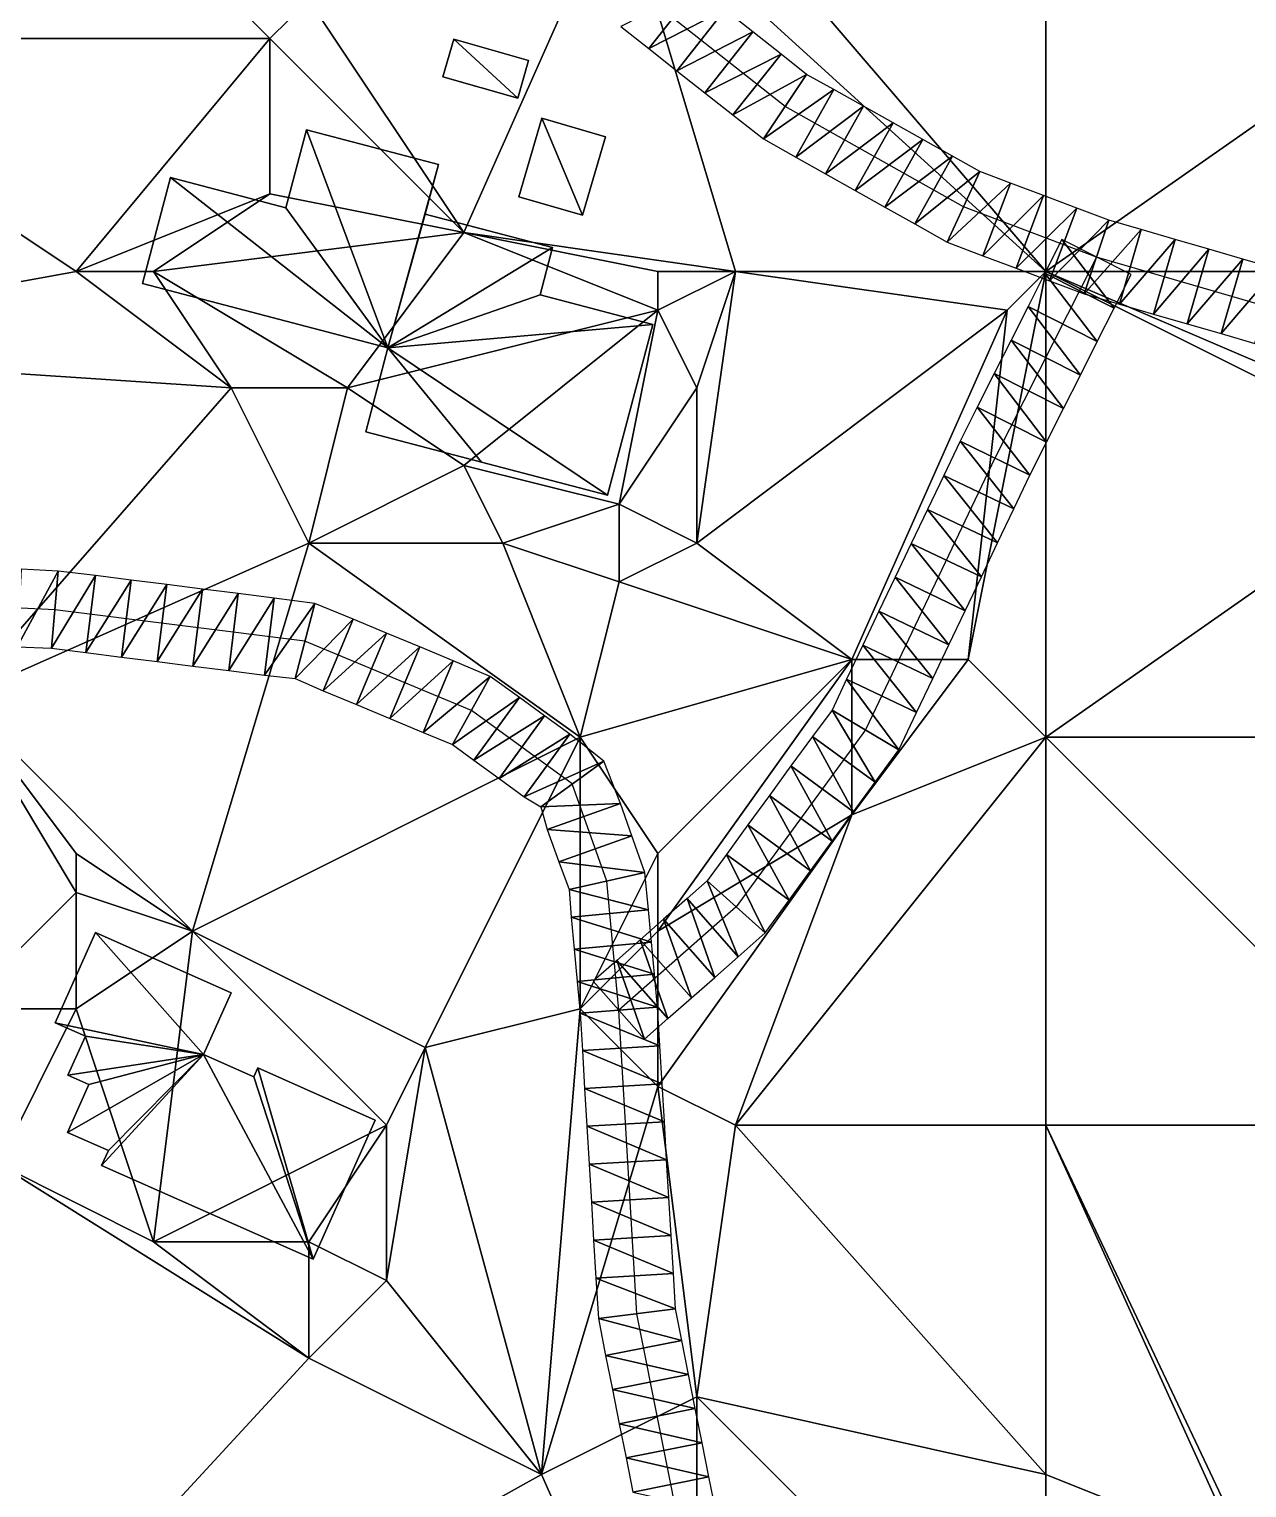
# Model space of a CAD drawing. Header units: metres. Extents: x -1103 to 901, y -902 to 905.
# Drawn here: x 443.6 to 506.4, y -762.7 to -687.5 of the extents above; entities that cross this region are included whole.
import ezdxf

# ---------------------------------------------------------------- set-up
doc = ezdxf.new("R2010")
doc.units = ezdxf.units.M
for name, color, linetype in [('OSM_BUILDING_FOOTPRINTS', 7, 'CONTINUOUS'), ('OSM_BUILDING_ROOFS', 1, 'CONTINUOUS'), ('OSM_BUILDING_WALLS', 8, 'CONTINUOUS'), ('OSM_ROAD_AXES', 2, 'CONTINUOUS'), ('OSM_ROAD_SURFACE', 9, 'CONTINUOUS'), ('OSM_TERRAIN', 3, 'CONTINUOUS'), ('OSM_WATER_SURFACE', 5, 'CONTINUOUS')]:
    doc.layers.add(name, color=color, linetype=linetype)

msp = doc.modelspace()

# ---------------------------------------------------------------- linework, layer by layer
at = {"layer": 'OSM_BUILDING_FOOTPRINTS'}
for points in [[(464.913, -689.973, 8.981), (465.477, -688.026, 8.981), (469.335, -689.132, 8.981), (468.771, -691.068, 8.981), (464.913, -689.973, 8.981)], [(473.292, -693.058, 8.755), (472.109, -697.106, 8.755), (468.826, -696.166, 8.755), (470.009, -692.107, 8.755), (473.292, -693.058, 8.755)], [(466.914, -709.824, 8.947), (473.402, -711.527, 8.947), (475.746, -702.735, 8.947), (469.932, -701.209, 8.947), (470.573, -698.776, 8.947), (464.007, -697.05, 8.947), (464.681, -694.496, 8.947), (457.883, -692.704, 8.947), (456.822, -696.73, 8.947), (450.875, -695.17, 8.947), (449.427, -700.622, 8.947), (462.084, -703.94, 8.947), (460.934, -708.264, 8.947), (466.914, -709.824, 8.947)], [(461.431, -743.73, 8.422), (458.225, -750.897, 8.422), (447.316, -746.075, 8.422), (447.669, -745.301, 8.422), (445.558, -744.372, 8.422), (446.664, -741.895, 8.422), (445.58, -741.419, 8.422), (446.487, -739.406, 8.422), (444.928, -738.721, 8.422), (447.006, -734.076, 8.422), (454.003, -737.172, 8.422), (452.566, -740.357, 8.422), (455.164, -741.508, 8.422), (455.374, -741.043, 8.422), (461.431, -743.73, 8.422)]]:
    msp.add_polyline3d(points, close=True, dxfattribs=at)
at = {"layer": 'OSM_BUILDING_ROOFS'}
for points in [[(465.477, -688.026, 18.981), (464.913, -689.973, 18.981), (468.771, -691.068, 18.981)], [(465.477, -688.026, 18.981), (468.771, -691.068, 18.981), (469.335, -689.132, 18.981)], [(472.109, -697.106, 18.755), (470.009, -692.107, 18.755), (468.826, -696.166, 18.755)], [(472.109, -697.106, 18.755), (473.292, -693.058, 18.755), (470.009, -692.107, 18.755)], [(462.084, -703.94, 18.947), (457.883, -692.704, 18.947), (456.822, -696.73, 18.947)], [(462.084, -703.94, 18.947), (464.681, -694.496, 18.947), (457.883, -692.704, 18.947)], [(462.084, -703.94, 18.947), (464.007, -697.05, 18.947), (464.681, -694.496, 18.947)], [(462.084, -703.94, 18.947), (450.875, -695.17, 18.947), (449.427, -700.622, 18.947)], [(462.084, -703.94, 18.947), (456.822, -696.73, 18.947), (450.875, -695.17, 18.947)], [(462.084, -703.94, 18.947), (470.573, -698.776, 18.947), (464.007, -697.05, 18.947)], [(462.084, -703.94, 18.947), (469.932, -701.209, 18.947), (470.573, -698.776, 18.947)], [(462.084, -703.94, 18.947), (475.746, -702.735, 18.947), (469.932, -701.209, 18.947)], [(462.084, -703.94, 18.947), (473.402, -711.527, 18.947), (475.746, -702.735, 18.947)], [(462.084, -703.94, 18.947), (460.934, -708.264, 18.947), (466.914, -709.824, 18.947)], [(462.084, -703.94, 18.947), (466.914, -709.824, 18.947), (473.402, -711.527, 18.947)], [(452.566, -740.357, 18.422), (447.006, -734.076, 18.422), (444.928, -738.721, 18.422)], [(452.566, -740.357, 18.422), (454.003, -737.172, 18.422), (447.006, -734.076, 18.422)], [(452.566, -740.357, 18.422), (444.928, -738.721, 18.422), (446.487, -739.406, 18.422)], [(452.566, -740.357, 18.422), (446.487, -739.406, 18.422), (445.58, -741.419, 18.422)], [(452.566, -740.357, 18.422), (446.664, -741.895, 18.422), (445.558, -744.372, 18.422)], [(452.566, -740.357, 18.422), (445.558, -744.372, 18.422), (447.669, -745.301, 18.422)], [(452.566, -740.357, 18.422), (445.58, -741.419, 18.422), (446.664, -741.895, 18.422)], [(452.566, -740.357, 18.422), (447.669, -745.301, 18.422), (447.316, -746.075, 18.422)], [(452.566, -740.357, 18.422), (447.316, -746.075, 18.422), (458.225, -750.897, 18.422)], [(458.225, -750.897, 18.422), (455.164, -741.508, 18.422), (452.566, -740.357, 18.422)], [(458.225, -750.897, 18.422), (455.374, -741.043, 18.422), (455.164, -741.508, 18.422)], [(458.225, -750.897, 18.422), (461.431, -743.73, 18.422), (455.374, -741.043, 18.422)]]:
    msp.add_3dface(points, dxfattribs=at)
at = {"layer": 'OSM_BUILDING_WALLS'}
for points in [[(465.477, -688.026, 8.981), (464.913, -689.973, 8.981), (464.913, -689.973, 18.981)], [(465.477, -688.026, 8.981), (464.913, -689.973, 18.981), (465.477, -688.026, 18.981)], [(469.335, -689.132, 8.981), (465.477, -688.026, 8.981), (465.477, -688.026, 18.981)], [(469.335, -689.132, 8.981), (465.477, -688.026, 18.981), (469.335, -689.132, 18.981)], [(468.771, -691.068, 8.981), (469.335, -689.132, 8.981), (469.335, -689.132, 18.981)], [(468.771, -691.068, 8.981), (469.335, -689.132, 18.981), (468.771, -691.068, 18.981)], [(464.913, -689.973, 8.981), (468.771, -691.068, 8.981), (468.771, -691.068, 18.981)], [(464.913, -689.973, 8.981), (468.771, -691.068, 18.981), (464.913, -689.973, 18.981)], [(470.009, -692.107, 8.755), (468.826, -696.166, 8.755), (468.826, -696.166, 18.755)], [(470.009, -692.107, 8.755), (468.826, -696.166, 18.755), (470.009, -692.107, 18.755)], [(473.292, -693.058, 8.755), (470.009, -692.107, 8.755), (470.009, -692.107, 18.755)], [(473.292, -693.058, 8.755), (470.009, -692.107, 18.755), (473.292, -693.058, 18.755)], [(457.883, -692.704, 8.947), (456.822, -696.73, 8.947), (456.822, -696.73, 18.947)], [(457.883, -692.704, 8.947), (456.822, -696.73, 18.947), (457.883, -692.704, 18.947)], [(464.681, -694.496, 8.947), (457.883, -692.704, 8.947), (457.883, -692.704, 18.947)], [(464.681, -694.496, 8.947), (457.883, -692.704, 18.947), (464.681, -694.496, 18.947)], [(472.109, -697.106, 8.755), (473.292, -693.058, 8.755), (473.292, -693.058, 18.755)], [(472.109, -697.106, 8.755), (473.292, -693.058, 18.755), (472.109, -697.106, 18.755)], [(464.007, -697.05, 8.947), (464.681, -694.496, 8.947), (464.681, -694.496, 18.947)], [(464.007, -697.05, 8.947), (464.681, -694.496, 18.947), (464.007, -697.05, 18.947)], [(450.875, -695.17, 8.947), (449.427, -700.622, 8.947), (449.427, -700.622, 18.947)], [(450.875, -695.17, 8.947), (449.427, -700.622, 18.947), (450.875, -695.17, 18.947)], [(456.822, -696.73, 8.947), (450.875, -695.17, 8.947), (450.875, -695.17, 18.947)], [(456.822, -696.73, 8.947), (450.875, -695.17, 18.947), (456.822, -696.73, 18.947)], [(468.826, -696.166, 8.755), (472.109, -697.106, 8.755), (472.109, -697.106, 18.755)], [(468.826, -696.166, 8.755), (472.109, -697.106, 18.755), (468.826, -696.166, 18.755)], [(470.573, -698.776, 8.947), (464.007, -697.05, 8.947), (464.007, -697.05, 18.947)], [(470.573, -698.776, 8.947), (464.007, -697.05, 18.947), (470.573, -698.776, 18.947)], [(469.932, -701.209, 8.947), (470.573, -698.776, 8.947), (470.573, -698.776, 18.947)], [(469.932, -701.209, 8.947), (470.573, -698.776, 18.947), (469.932, -701.209, 18.947)], [(449.427, -700.622, 8.947), (462.084, -703.94, 8.947), (462.084, -703.94, 18.947)], [(449.427, -700.622, 8.947), (462.084, -703.94, 18.947), (449.427, -700.622, 18.947)], [(475.746, -702.735, 8.947), (469.932, -701.209, 8.947), (469.932, -701.209, 18.947)], [(475.746, -702.735, 8.947), (469.932, -701.209, 18.947), (475.746, -702.735, 18.947)], [(473.402, -711.527, 8.947), (475.746, -702.735, 8.947), (475.746, -702.735, 18.947)], [(473.402, -711.527, 8.947), (475.746, -702.735, 18.947), (473.402, -711.527, 18.947)], [(462.084, -703.94, 8.947), (460.934, -708.264, 8.947), (460.934, -708.264, 18.947)], [(462.084, -703.94, 8.947), (460.934, -708.264, 18.947), (462.084, -703.94, 18.947)], [(460.934, -708.264, 8.947), (466.914, -709.824, 8.947), (466.914, -709.824, 18.947)], [(460.934, -708.264, 8.947), (466.914, -709.824, 18.947), (460.934, -708.264, 18.947)], [(466.914, -709.824, 8.947), (473.402, -711.527, 8.947), (473.402, -711.527, 18.947)], [(466.914, -709.824, 8.947), (473.402, -711.527, 18.947), (466.914, -709.824, 18.947)], [(447.006, -734.076, 8.422), (444.928, -738.721, 8.422), (444.928, -738.721, 18.422)], [(447.006, -734.076, 8.422), (444.928, -738.721, 18.422), (447.006, -734.076, 18.422)], [(454.003, -737.172, 8.422), (447.006, -734.076, 8.422), (447.006, -734.076, 18.422)], [(454.003, -737.172, 8.422), (447.006, -734.076, 18.422), (454.003, -737.172, 18.422)], [(452.566, -740.357, 8.422), (454.003, -737.172, 8.422), (454.003, -737.172, 18.422)], [(452.566, -740.357, 8.422), (454.003, -737.172, 18.422), (452.566, -740.357, 18.422)], [(444.928, -738.721, 8.422), (446.487, -739.406, 8.422), (446.487, -739.406, 18.422)], [(444.928, -738.721, 8.422), (446.487, -739.406, 18.422), (444.928, -738.721, 18.422)], [(446.487, -739.406, 8.422), (445.58, -741.419, 8.422), (445.58, -741.419, 18.422)], [(446.487, -739.406, 8.422), (445.58, -741.419, 18.422), (446.487, -739.406, 18.422)], [(455.164, -741.508, 8.422), (452.566, -740.357, 8.422), (452.566, -740.357, 18.422)], [(455.164, -741.508, 8.422), (452.566, -740.357, 18.422), (455.164, -741.508, 18.422)], [(455.374, -741.043, 8.422), (455.164, -741.508, 8.422), (455.164, -741.508, 18.422)], [(455.374, -741.043, 8.422), (455.164, -741.508, 18.422), (455.374, -741.043, 18.422)], [(461.431, -743.73, 8.422), (455.374, -741.043, 8.422), (455.374, -741.043, 18.422)], [(461.431, -743.73, 8.422), (455.374, -741.043, 18.422), (461.431, -743.73, 18.422)], [(445.58, -741.419, 8.422), (446.664, -741.895, 8.422), (446.664, -741.895, 18.422)], [(445.58, -741.419, 8.422), (446.664, -741.895, 18.422), (445.58, -741.419, 18.422)], [(446.664, -741.895, 8.422), (445.558, -744.372, 8.422), (445.558, -744.372, 18.422)], [(446.664, -741.895, 8.422), (445.558, -744.372, 18.422), (446.664, -741.895, 18.422)], [(458.225, -750.897, 8.422), (461.431, -743.73, 8.422), (461.431, -743.73, 18.422)], [(458.225, -750.897, 8.422), (461.431, -743.73, 18.422), (458.225, -750.897, 18.422)], [(445.558, -744.372, 8.422), (447.669, -745.301, 8.422), (447.669, -745.301, 18.422)], [(445.558, -744.372, 8.422), (447.669, -745.301, 18.422), (445.558, -744.372, 18.422)], [(447.669, -745.301, 8.422), (447.316, -746.075, 8.422), (447.316, -746.075, 18.422)], [(447.669, -745.301, 8.422), (447.316, -746.075, 18.422), (447.669, -745.301, 18.422)], [(447.316, -746.075, 8.422), (458.225, -750.897, 8.422), (458.225, -750.897, 18.422)], [(447.316, -746.075, 8.422), (458.225, -750.897, 18.422), (447.316, -746.075, 18.422)]]:
    msp.add_3dface(points, dxfattribs=at)
at = {"layer": 'OSM_ROAD_AXES'}
for points in [[(582.489, -806.823, 11.927), (591.509, -760.143, 11.973), (592.847, -747.768, 11.849), (593.588, -737.163, 11.898), (592.106, -732.452, 11.932), (588.105, -727.453, 11.909), (581.44, -723.903, 11.585), (566.009, -718.76, 10.577), (551.783, -715.077, 9.425), (537.259, -710.952, 8.827), (516.058, -704.328, 8.294), (498.616, -699.263, 9.123), (491.751, -696.675, 9.503), (482.555, -691.51, 10.085), (470.993, -682.386, 10.831)], [(498.616, -699.263, 9.123), (493.376, -709.625, 8.538), (486.7, -723.625, 8.031), (480.034, -732.749, 8.221), (473.988, -738.068, 8.441)], [(728.44, -833.499, 12.443), (679.716, -814.776, 10.947), (632.506, -798.64, 10.894), (627.643, -797.578, 11.116), (618.844, -795.112, 11.596), (609.703, -795.201, 11.835), (600.949, -797.855, 11.868), (582.489, -806.823, 11.927), (565.577, -806.845, 12.092), (543.956, -798.849, 11.896), (501.577, -785.733, 8.623), (488.037, -779.131, 8.052), (480.974, -772.915, 8.272), (477.37, -766.026, 8.588), (474.916, -753.717, 8.824), (473.988, -738.068, 8.441), (473.369, -731.422, 8.894), (471.589, -726.412, 9.357), (466.383, -722.63, 10.072), (457.806, -719.047, 11.086), (444.906, -717.432, 11.872), (424.711, -716.437, 11.979)]]:
    msp.add_polyline3d(points, dxfattribs=at)
at = {"layer": 'OSM_ROAD_SURFACE'}
for points in [[(478.013, -685.378, 10.503), (474.09, -687.378, 10.712), (475.535, -688.518, 10.585)], [(479.458, -686.519, 10.404), (478.013, -685.378, 10.503), (475.535, -688.518, 10.585)], [(479.458, -686.519, 10.404), (475.535, -688.518, 10.585), (476.98, -689.659, 10.459)], [(480.903, -687.659, 10.305), (479.458, -686.519, 10.404), (476.98, -689.659, 10.459)], [(480.903, -687.659, 10.305), (476.98, -689.659, 10.459), (478.425, -690.799, 10.361)], [(482.349, -688.8, 10.207), (480.903, -687.659, 10.305), (478.425, -690.799, 10.361)], [(482.349, -688.8, 10.207), (478.425, -690.799, 10.361), (479.871, -691.94, 10.262)], [(483.67, -689.85, 10.116), (482.349, -688.8, 10.207), (479.871, -691.94, 10.262)], [(483.67, -689.85, 10.116), (479.871, -691.94, 10.262), (481.439, -693.17, 10.155)], [(485.067, -690.627, 10.028), (483.67, -689.85, 10.116), (481.439, -693.17, 10.155)], [(485.067, -690.627, 10.028), (481.439, -693.17, 10.155), (483.108, -694.115, 10.049)], [(486.6, -691.488, 9.931), (485.067, -690.627, 10.028), (483.108, -694.115, 10.049)], [(486.6, -691.488, 9.931), (483.108, -694.115, 10.049), (484.641, -694.975, 9.952)], [(488.132, -692.349, 9.892), (486.6, -691.488, 9.931), (484.641, -694.975, 9.952)], [(488.132, -692.349, 9.892), (484.641, -694.975, 9.952), (486.174, -695.836, 9.855)], [(489.665, -693.209, 9.856), (488.132, -692.349, 9.892), (486.174, -695.836, 9.855)], [(489.665, -693.209, 9.856), (486.174, -695.836, 9.855), (487.707, -696.697, 9.758)], [(491.198, -694.07, 9.79), (489.665, -693.209, 9.856), (487.707, -696.697, 9.758)], [(491.198, -694.07, 9.79), (487.707, -696.697, 9.758), (489.239, -697.558, 9.661)], [(492.593, -694.861, 9.679), (491.198, -694.07, 9.79), (489.239, -697.558, 9.661)], [(492.593, -694.861, 9.679), (489.239, -697.558, 9.661), (490.91, -698.489, 9.555)], [(494.173, -695.45, 9.568), (492.593, -694.861, 9.679), (490.91, -698.489, 9.555)], [(494.173, -695.45, 9.568), (490.91, -698.489, 9.555), (492.762, -699.193, 9.446)], [(495.889, -696.097, 9.446), (494.173, -695.45, 9.568), (492.762, -699.193, 9.446)], [(495.889, -696.097, 9.446), (492.762, -699.193, 9.446), (494.478, -699.84, 9.344)], [(497.605, -696.744, 9.337), (495.889, -696.097, 9.446), (494.478, -699.84, 9.344)], [(497.605, -696.744, 9.337), (494.478, -699.84, 9.344), (496.194, -700.487, 9.215)], [(499.248, -697.365, 9.234), (497.605, -696.744, 9.337), (496.194, -700.487, 9.215)], [(499.248, -697.365, 9.234), (496.194, -700.487, 9.215), (497.983, -701.16, 9.105)], [(500.918, -697.848, 9.131), (499.248, -697.365, 9.234), (497.983, -701.16, 9.105)], [(500.918, -697.848, 9.131), (497.983, -701.16, 9.105), (499.802, -701.69, 8.99)], [(502.662, -698.355, 9.023), (500.918, -697.848, 9.131), (499.802, -701.69, 8.99)], [(496.831, -698.36, 9.3), (495.958, -700.087, 9.256), (499.527, -701.892, 8.997)], [(496.831, -698.36, 9.3), (499.527, -701.892, 8.997), (500.401, -700.165, 9.042)], [(502.662, -698.355, 9.023), (499.802, -701.69, 8.99), (501.546, -702.196, 8.876)], [(504.406, -698.861, 8.914), (502.662, -698.355, 9.023), (501.546, -702.196, 8.876)], [(504.406, -698.861, 8.914), (501.546, -702.196, 8.876), (503.291, -702.703, 8.764)], [(506.15, -699.368, 8.805), (504.406, -698.861, 8.914), (503.291, -702.703, 8.764)], [(506.15, -699.368, 8.805), (503.291, -702.703, 8.764), (505.035, -703.209, 8.652)], [(507.895, -699.875, 8.696), (506.15, -699.368, 8.805), (505.035, -703.209, 8.652)], [(495.958, -700.087, 9.256), (495.084, -701.814, 9.107), (498.654, -703.619, 8.868)], [(495.958, -700.087, 9.256), (498.654, -703.619, 8.868), (499.527, -701.892, 8.997)], [(507.895, -699.875, 8.696), (505.035, -703.209, 8.652), (506.779, -703.716, 8.541)], [(495.084, -701.814, 9.107), (494.211, -703.541, 8.958), (497.781, -705.346, 8.739)], [(495.084, -701.814, 9.107), (497.781, -705.346, 8.739), (498.654, -703.619, 8.868)], [(494.211, -703.541, 8.958), (493.338, -705.268, 8.837), (496.908, -707.073, 8.61)], [(494.211, -703.541, 8.958), (496.908, -707.073, 8.61), (497.781, -705.346, 8.739)], [(493.338, -705.268, 8.837), (492.465, -706.995, 8.75), (496.034, -708.8, 8.481)], [(493.338, -705.268, 8.837), (496.034, -708.8, 8.481), (496.908, -707.073, 8.61)], [(492.465, -706.995, 8.75), (491.581, -708.743, 8.662), (495.171, -710.506, 8.428)], [(492.465, -706.995, 8.75), (495.171, -710.506, 8.428), (496.034, -708.8, 8.481)], [(491.581, -708.743, 8.662), (490.736, -710.514, 8.572), (494.347, -712.236, 8.372)], [(491.581, -708.743, 8.662), (494.347, -712.236, 8.372), (495.171, -710.506, 8.428)], [(490.736, -710.514, 8.572), (489.902, -712.264, 8.483), (493.512, -713.986, 8.316)], [(490.736, -710.514, 8.572), (493.512, -713.986, 8.316), (494.347, -712.236, 8.372)], [(489.902, -712.264, 8.483), (489.067, -714.014, 8.394), (492.678, -715.736, 8.226)], [(489.902, -712.264, 8.483), (492.678, -715.736, 8.226), (493.512, -713.986, 8.316)], [(489.067, -714.014, 8.394), (488.233, -715.764, 8.305), (491.843, -717.486, 8.118)], [(489.067, -714.014, 8.394), (491.843, -717.486, 8.118), (492.678, -715.736, 8.226)], [(445.08, -715.44, 11.969), (443.169, -715.344, 11.977), (442.972, -719.339, 11.935)], [(445.08, -715.44, 11.969), (442.972, -719.339, 11.935), (444.732, -719.424, 11.845)], [(446.997, -715.678, 11.894), (445.08, -715.44, 11.969), (444.732, -719.424, 11.845)], [(446.997, -715.678, 11.894), (444.732, -719.424, 11.845), (446.501, -719.647, 11.745)], [(448.84, -715.909, 11.793), (446.997, -715.678, 11.894), (446.501, -719.647, 11.745)], [(448.84, -715.909, 11.793), (446.501, -719.647, 11.745), (448.343, -719.878, 11.639)], [(450.683, -716.14, 11.692), (448.84, -715.909, 11.793), (448.343, -719.878, 11.639)], [(450.683, -716.14, 11.692), (448.343, -719.878, 11.639), (450.186, -720.109, 11.533)], [(452.526, -716.37, 11.591), (450.683, -716.14, 11.692), (450.186, -720.109, 11.533)], [(488.233, -715.764, 8.305), (487.398, -717.514, 8.216), (491.009, -719.236, 8.029)], [(488.233, -715.764, 8.305), (491.009, -719.236, 8.029), (491.843, -717.486, 8.118)], [(452.526, -716.37, 11.591), (450.186, -720.109, 11.533), (452.029, -720.339, 11.427)], [(454.369, -716.601, 11.485), (452.526, -716.37, 11.591), (452.029, -720.339, 11.427)], [(454.369, -716.601, 11.485), (452.029, -720.339, 11.427), (453.872, -720.57, 11.321)], [(456.211, -716.832, 11.379), (454.369, -716.601, 11.485), (453.872, -720.57, 11.321)], [(456.211, -716.832, 11.379), (453.872, -720.57, 11.321), (455.715, -720.801, 11.215)], [(458.32, -717.114, 11.205), (456.211, -716.832, 11.379), (455.715, -720.801, 11.215)], [(458.32, -717.114, 11.205), (455.715, -720.801, 11.215), (457.291, -720.979, 11.068)], [(460.292, -717.918, 10.973), (458.32, -717.114, 11.205), (457.291, -720.979, 11.068)], [(487.398, -717.514, 8.216), (486.564, -719.264, 8.127), (490.174, -720.986, 8.002)], [(487.398, -717.514, 8.216), (490.174, -720.986, 8.002), (491.009, -719.236, 8.029)], [(460.292, -717.918, 10.973), (457.291, -720.979, 11.068), (458.75, -721.609, 10.894)], [(462.008, -718.635, 10.77), (460.292, -717.918, 10.973), (458.75, -721.609, 10.894)], [(462.008, -718.635, 10.77), (458.75, -721.609, 10.894), (460.466, -722.325, 10.691)], [(463.723, -719.351, 10.567), (462.008, -718.635, 10.77), (460.466, -722.325, 10.691)], [(486.564, -719.264, 8.127), (485.729, -721.014, 8.102), (489.34, -722.736, 8.021)], [(486.564, -719.264, 8.127), (489.34, -722.736, 8.021), (490.174, -720.986, 8.002)], [(463.723, -719.351, 10.567), (460.466, -722.325, 10.691), (462.181, -723.042, 10.489)], [(465.439, -720.068, 10.365), (463.723, -719.351, 10.567), (462.181, -723.042, 10.489)], [(465.439, -720.068, 10.365), (462.181, -723.042, 10.489), (463.897, -723.759, 10.286)], [(467.348, -720.878, 10.138), (465.439, -720.068, 10.365), (463.897, -723.759, 10.286)], [(467.348, -720.878, 10.138), (463.897, -723.759, 10.286), (465.418, -724.382, 10.107)], [(468.86, -721.957, 9.933), (467.348, -720.878, 10.138), (465.418, -724.382, 10.107)], [(485.729, -721.014, 8.102), (484.981, -722.603, 8.121), (488.419, -724.648, 8.043)], [(485.729, -721.014, 8.102), (488.419, -724.648, 8.043), (489.34, -722.736, 8.021)], [(468.86, -721.957, 9.933), (465.418, -724.382, 10.107), (466.509, -725.194, 9.956)], [(470.162, -722.903, 9.755), (468.86, -721.957, 9.933), (466.509, -725.194, 9.956)], [(470.162, -722.903, 9.755), (466.509, -725.194, 9.956), (467.811, -726.139, 9.779)], [(471.463, -723.849, 9.576), (470.162, -722.903, 9.755), (467.811, -726.139, 9.779)], [(484.981, -722.603, 8.121), (483.974, -723.966, 8.148), (487.204, -726.326, 8.071)], [(484.981, -722.603, 8.121), (487.204, -726.326, 8.071), (488.419, -724.648, 8.043)], [(471.463, -723.849, 9.576), (467.811, -726.139, 9.779), (469.112, -727.085, 9.626)], [(473.209, -725.239, 9.351), (471.463, -723.849, 9.576), (469.112, -727.085, 9.626)], [(483.974, -723.966, 8.148), (482.863, -725.487, 8.177), (486.093, -727.846, 8.097)], [(483.974, -723.966, 8.148), (486.093, -727.846, 8.097), (487.204, -726.326, 8.071)], [(473.209, -725.239, 9.351), (469.112, -727.085, 9.626), (469.97, -727.585, 9.53)], [(474.067, -727.413, 9.185), (473.209, -725.239, 9.351), (469.97, -727.585, 9.53)], [(482.863, -725.487, 8.177), (481.752, -727.007, 8.205), (484.982, -729.367, 8.138)], [(482.863, -725.487, 8.177), (484.982, -729.367, 8.138), (486.093, -727.846, 8.097)], [(474.067, -727.413, 9.185), (469.97, -727.585, 9.53), (470.298, -728.752, 9.418)], [(474.66, -729.083, 9.043), (474.067, -727.413, 9.185), (470.298, -728.752, 9.418)], [(481.752, -727.007, 8.205), (480.641, -728.528, 8.234), (483.871, -730.888, 8.18)], [(481.752, -727.007, 8.205), (483.871, -730.888, 8.18), (484.982, -729.367, 8.138)], [(474.66, -729.083, 9.043), (470.298, -728.752, 9.418), (470.891, -730.421, 9.225)], [(475.32, -730.984, 8.881), (474.66, -729.083, 9.043), (470.891, -730.421, 9.225)], [(480.641, -728.528, 8.234), (479.53, -730.049, 8.263), (482.76, -732.408, 8.222)], [(480.641, -728.528, 8.234), (482.76, -732.408, 8.222), (483.871, -730.888, 8.18)], [(475.32, -730.984, 8.881), (470.891, -730.421, 9.225), (471.418, -731.86, 9.057)], [(479.53, -730.049, 8.263), (478.546, -731.413, 8.289), (481.523, -734.085, 8.269)], [(479.53, -730.049, 8.263), (481.523, -734.085, 8.269), (482.76, -732.408, 8.222)], [(475.515, -732.898, 8.602), (475.32, -730.984, 8.881), (471.418, -731.86, 9.057)], [(475.515, -732.898, 8.602), (471.418, -731.86, 9.057), (471.532, -733.269, 8.945)], [(478.546, -731.413, 8.289), (477.504, -732.311, 8.316), (480.146, -735.315, 8.311)], [(478.546, -731.413, 8.289), (480.146, -735.315, 8.311), (481.523, -734.085, 8.269)], [(477.504, -732.311, 8.316), (476.295, -733.375, 8.377), (478.937, -736.378, 8.347)], [(477.504, -732.311, 8.316), (478.937, -736.378, 8.347), (480.146, -735.315, 8.311)], [(475.67, -734.56, 8.375), (475.515, -732.898, 8.602), (471.532, -733.269, 8.945)], [(475.67, -734.56, 8.375), (471.532, -733.269, 8.945), (471.687, -734.931, 8.811)], [(476.295, -733.375, 8.377), (475.085, -734.439, 8.468), (477.728, -737.442, 8.383)], [(476.295, -733.375, 8.377), (477.728, -737.442, 8.383), (478.937, -736.378, 8.347)], [(475.825, -736.221, 8.397), (475.67, -734.56, 8.375), (471.687, -734.931, 8.811)], [(475.825, -736.221, 8.397), (471.687, -734.931, 8.811), (471.842, -736.592, 8.677)], [(475.085, -734.439, 8.468), (473.876, -735.503, 8.551), (476.518, -738.506, 8.42)], [(475.085, -734.439, 8.468), (476.518, -738.506, 8.42), (477.728, -737.442, 8.383)], [(473.876, -735.503, 8.551), (472.667, -736.567, 8.626), (475.309, -739.57, 8.469)], [(473.876, -735.503, 8.551), (475.309, -739.57, 8.469), (476.518, -738.506, 8.42)], [(475.982, -737.919, 8.419), (475.825, -736.221, 8.397), (471.842, -736.592, 8.677)], [(475.982, -737.919, 8.419), (471.842, -736.592, 8.677), (471.994, -738.218, 8.566)], [(476.101, -739.906, 8.449), (475.982, -737.919, 8.419), (471.994, -738.218, 8.566)], [(476.101, -739.906, 8.449), (471.994, -738.218, 8.566), (472.108, -740.143, 8.613)], [(476.217, -741.862, 8.469), (476.101, -739.906, 8.449), (472.108, -740.143, 8.613)], [(476.217, -741.862, 8.469), (472.108, -740.143, 8.613), (472.224, -742.099, 8.661)], [(476.333, -743.818, 8.514), (476.217, -741.862, 8.469), (472.224, -742.099, 8.661)], [(476.333, -743.818, 8.514), (472.224, -742.099, 8.661), (472.34, -744.055, 8.71)], [(476.449, -745.774, 8.579), (476.333, -743.818, 8.514), (472.34, -744.055, 8.71)], [(476.449, -745.774, 8.579), (472.34, -744.055, 8.71), (472.456, -746.011, 8.758)], [(476.565, -747.73, 8.633), (476.449, -745.774, 8.579), (472.456, -746.011, 8.758)], [(476.565, -747.73, 8.633), (472.456, -746.011, 8.758), (472.572, -747.967, 8.806)], [(476.681, -749.686, 8.686), (476.565, -747.73, 8.633), (472.572, -747.967, 8.806)], [(476.681, -749.686, 8.686), (472.572, -747.967, 8.806), (472.688, -749.923, 8.854)], [(476.797, -751.642, 8.74), (476.681, -749.686, 8.686), (472.688, -749.923, 8.854)], [(476.797, -751.642, 8.74), (472.688, -749.923, 8.854), (472.804, -751.879, 8.902)], [(476.901, -753.468, 8.79), (476.797, -751.642, 8.74), (472.804, -751.879, 8.902)], [(476.901, -753.468, 8.79), (472.804, -751.879, 8.902), (472.932, -753.966, 8.957)], [(477.228, -755.084, 8.825), (476.901, -753.468, 8.79), (472.932, -753.966, 8.957)], [(477.228, -755.084, 8.825), (472.932, -753.966, 8.957), (473.305, -755.866, 8.999)], [(477.579, -756.843, 8.864), (477.228, -755.084, 8.825), (473.305, -755.866, 8.999)], [(477.579, -756.843, 8.864), (473.305, -755.866, 8.999), (473.656, -757.625, 9.038)], [(477.929, -758.601, 8.866), (477.579, -756.843, 8.864), (473.656, -757.625, 9.038)], [(477.929, -758.601, 8.866), (473.656, -757.625, 9.038), (474.007, -759.383, 9.077)], [(478.28, -760.359, 8.795), (477.929, -758.601, 8.866), (474.007, -759.383, 9.077)], [(478.28, -760.359, 8.795), (474.007, -759.383, 9.077), (474.357, -761.141, 9.028)], [(478.63, -762.118, 8.729), (478.28, -760.359, 8.795), (474.357, -761.141, 9.028)], [(478.63, -762.118, 8.729), (474.357, -761.141, 9.028), (474.708, -762.9, 8.94)], [(478.981, -763.876, 8.663), (478.63, -762.118, 8.729), (474.708, -762.9, 8.94)]]:
    msp.add_3dface(points, dxfattribs=at)
at = {"layer": 'OSM_TERRAIN'}
for points in [[(466, -698, 11.127), (474, -680, 10.777), (458, -686, 10.943)], [(466, -698, 11.127), (480, -700, 10.024), (474, -680, 10.777)], [(480, -700, 10.024), (496, -700, 9.213), (474, -680, 10.777)], [(496, -700, 9.213), (484, -686, 10.494), (474, -680, 10.777)], [(428, -688, 12.463), (454, -686, 10.395), (428, -686, 11.39)], [(428, -688, 12.463), (456, -688, 11.231), (454, -686, 10.395)], [(456, -688, 11.231), (458, -686, 10.943), (454, -686, 10.395)], [(466, -698, 11.127), (458, -686, 10.943), (456, -688, 11.231)], [(496, -700, 9.213), (496, -686, 9.846), (484, -686, 10.494)], [(496, -700, 9.213), (516, -700, 8.249), (516, -686, 8.933)], [(496, -700, 9.213), (516, -686, 8.933), (496, -686, 9.846)], [(424, -704, 12.043), (446, -700, 11.822), (428, -688, 12.463)], [(446, -700, 11.822), (456, -688, 11.231), (428, -688, 12.463)], [(446, -700, 11.822), (456, -696, 11.242), (456, -688, 11.231)], [(456, -696, 11.242), (466, -698, 11.127), (456, -688, 11.231)], [(450, -700, 11.193), (456, -696, 11.242), (446, -700, 11.822)], [(450, -700, 11.193), (466, -698, 11.127), (456, -696, 11.242)], [(450, -700, 11.193), (460, -706, 11.353), (466, -698, 11.127)], [(460, -706, 11.353), (476, -702, 10.996), (466, -698, 11.127)], [(476, -702, 10.996), (476, -700, 10.57), (466, -698, 11.127)], [(466, -698, 11.127), (476, -700, 10.57), (480, -700, 10.024)], [(424, -704, 12.043), (454, -706, 11.913), (446, -700, 11.822)], [(454, -706, 11.913), (450, -700, 11.193), (446, -700, 11.822)], [(454, -706, 11.913), (460, -706, 11.353), (450, -700, 11.193)], [(478, -706, 10.145), (480, -700, 10.024), (476, -702, 10.996)], [(476, -702, 10.996), (480, -700, 10.024), (476, -700, 10.57)], [(478, -714, 9.346), (494, -702, 8.973), (480, -700, 10.024)], [(478, -714, 9.346), (480, -700, 10.024), (478, -706, 10.145)], [(480, -700, 10.024), (494, -702, 8.973), (496, -700, 9.213)], [(492, -720, 7.91), (496, -700, 9.213), (494, -702, 8.973)], [(492, -720, 7.91), (496, -724, 7.082), (496, -700, 9.213)], [(496, -724, 7.082), (516, -710, 7.766), (496, -700, 9.213)], [(516, -710, 7.766), (510, -706, 8.211), (496, -700, 9.213)], [(496, -700, 9.213), (510, -706, 8.211), (516, -700, 8.249)], [(466, -710, 11.152), (476, -702, 10.996), (460, -706, 11.353)], [(466, -710, 11.152), (474, -712, 10.936), (476, -702, 10.996)], [(474, -712, 10.936), (478, -706, 10.145), (476, -702, 10.996)], [(486, -720, 8.044), (494, -702, 8.973), (478, -714, 9.346)], [(486, -720, 8.044), (492, -720, 7.91), (494, -702, 8.973)], [(440, -722, 11.918), (454, -706, 11.913), (424, -704, 12.043)], [(440, -722, 11.918), (458, -714, 11.372), (454, -706, 11.913)], [(454, -706, 11.913), (458, -714, 11.372), (460, -706, 11.353)], [(458, -714, 11.372), (466, -710, 11.152), (460, -706, 11.353)], [(478, -714, 9.346), (478, -706, 10.145), (474, -712, 10.936)], [(458, -714, 11.372), (468, -714, 10.406), (466, -710, 11.152)], [(468, -714, 10.406), (474, -712, 10.936), (466, -710, 11.152)], [(496, -724, 7.082), (516, -724, 7.097), (516, -710, 7.766)], [(474, -716, 9.628), (474, -712, 10.936), (468, -714, 10.406)], [(474, -716, 9.628), (478, -714, 9.346), (474, -712, 10.936)], [(452, -734, 10.726), (458, -714, 11.372), (440, -722, 11.918)], [(458, -714, 11.372), (452, -734, 10.726), (472, -724, 9.467)], [(472, -724, 9.467), (468, -714, 10.406), (458, -714, 11.372)], [(472, -724, 9.467), (474, -716, 9.628), (468, -714, 10.406)], [(474, -716, 9.628), (486, -720, 8.044), (478, -714, 9.346)], [(472, -724, 9.467), (486, -720, 8.044), (474, -716, 9.628)], [(472, -724, 9.467), (476, -730, 8.866), (486, -720, 8.044)], [(476, -734, 8.305), (486, -720, 8.044), (476, -730, 8.866)], [(476, -734, 8.305), (486, -728, 8.049), (486, -720, 8.044)], [(486, -728, 8.049), (492, -720, 7.91), (486, -720, 8.044)], [(486, -728, 8.049), (496, -724, 7.082), (492, -720, 7.91)], [(440, -738, 11.847), (446, -732, 11.055), (440, -722, 11.918)], [(446, -732, 11.055), (446, -730, 11.45), (440, -722, 11.918)], [(446, -730, 11.45), (452, -734, 10.726), (440, -722, 11.918)], [(452, -734, 10.726), (464, -740, 9.434), (472, -724, 9.467)], [(464, -740, 9.434), (472, -738, 8.51), (472, -724, 9.467)], [(472, -738, 8.51), (476, -730, 8.866), (472, -724, 9.467)], [(480, -744, 7.927), (496, -744, 7.142), (496, -724, 7.082)], [(480, -744, 7.927), (496, -724, 7.082), (486, -728, 8.049)], [(496, -744, 7.142), (516, -744, 7.195), (496, -724, 7.082)], [(516, -744, 7.195), (516, -724, 7.097), (496, -724, 7.082)], [(480, -744, 7.927), (486, -728, 8.049), (476, -742, 8.435)], [(476, -742, 8.435), (486, -728, 8.049), (476, -734, 8.305)], [(446, -732, 11.055), (452, -734, 10.726), (446, -730, 11.45)], [(472, -738, 8.51), (476, -734, 8.305), (476, -730, 8.866)], [(446, -738, 10.573), (446, -732, 11.055), (440, -738, 11.847)], [(446, -738, 10.573), (452, -734, 10.726), (446, -732, 11.055)], [(450, -750, 10.596), (452, -734, 10.726), (446, -738, 10.573)], [(450, -750, 10.596), (462, -744, 10.411), (452, -734, 10.726)], [(462, -744, 10.411), (464, -740, 9.434), (452, -734, 10.726)], [(476, -742, 8.435), (476, -734, 8.305), (472, -738, 8.51)], [(442, -746, 11.422), (446, -738, 10.573), (440, -738, 11.847)], [(442, -746, 11.422), (450, -750, 10.596), (446, -738, 10.573)], [(470, -762, 9.258), (472, -738, 8.51), (464, -740, 9.434)], [(470, -762, 9.258), (476, -742, 8.435), (472, -738, 8.51)], [(462, -752, 9.672), (464, -740, 9.434), (462, -744, 10.411)], [(462, -752, 9.672), (470, -762, 9.258), (464, -740, 9.434)], [(470, -762, 9.258), (478, -758, 8.832), (476, -742, 8.435)], [(478, -758, 8.832), (480, -744, 7.927), (476, -742, 8.435)], [(458, -750, 10.573), (462, -744, 10.411), (450, -750, 10.596)], [(458, -750, 10.573), (462, -752, 9.672), (462, -744, 10.411)], [(478, -758, 8.832), (496, -762, 8.019), (480, -744, 7.927)], [(480, -744, 7.927), (496, -762, 8.019), (496, -744, 7.142)], [(506, -766, 8.155), (514, -782, 9.107), (496, -744, 7.142)], [(514, -782, 9.107), (516, -744, 7.195), (496, -744, 7.142)], [(496, -762, 8.019), (506, -766, 8.155), (496, -744, 7.142)], [(442, -746, 11.422), (434, -782, 10), (458, -756, 9.962)], [(442, -746, 11.422), (458, -756, 9.962), (450, -750, 10.596)], [(458, -756, 9.962), (458, -750, 10.573), (450, -750, 10.596)], [(458, -756, 9.962), (462, -752, 9.672), (458, -750, 10.573)], [(470, -762, 9.258), (462, -752, 9.672), (458, -756, 9.962)], [(458, -756, 9.962), (434, -782, 10), (470, -762, 9.258)], [(478, -780, 8.039), (478, -758, 8.832), (470, -762, 9.258)], [(478, -780, 8.039), (496, -776, 8.048), (478, -758, 8.832)], [(478, -758, 8.832), (496, -776, 8.048), (496, -762, 8.019)], [(434, -782, 10), (478, -780, 8.039), (470, -762, 9.258)], [(496, -762, 8.019), (496, -776, 8.048), (506, -766, 8.155)]]:
    msp.add_3dface(points, dxfattribs=at)
at = {"layer": 'OSM_WATER_SURFACE'}
for points in [[(476.481, -23.237, 1), (-626.574, -520.152, 1), (-605.846, -699.142, 1)], [(476.481, -23.237, 1), (-605.846, -699.142, 1), (-601.502, -736.599, 1)], [(476.481, -23.237, 1), (-601.502, -736.599, 1), (-581.526, -893.835, 1)], [(476.481, -23.237, 1), (-581.526, -893.835, 1), (-573.741, -900, 1)], [(476.481, -23.237, 1), (-573.741, -900, 1), (232.335, -618.32, 1)]]:
    msp.add_3dface(points, dxfattribs=at)

doc.saveas('drawing.dxf')
